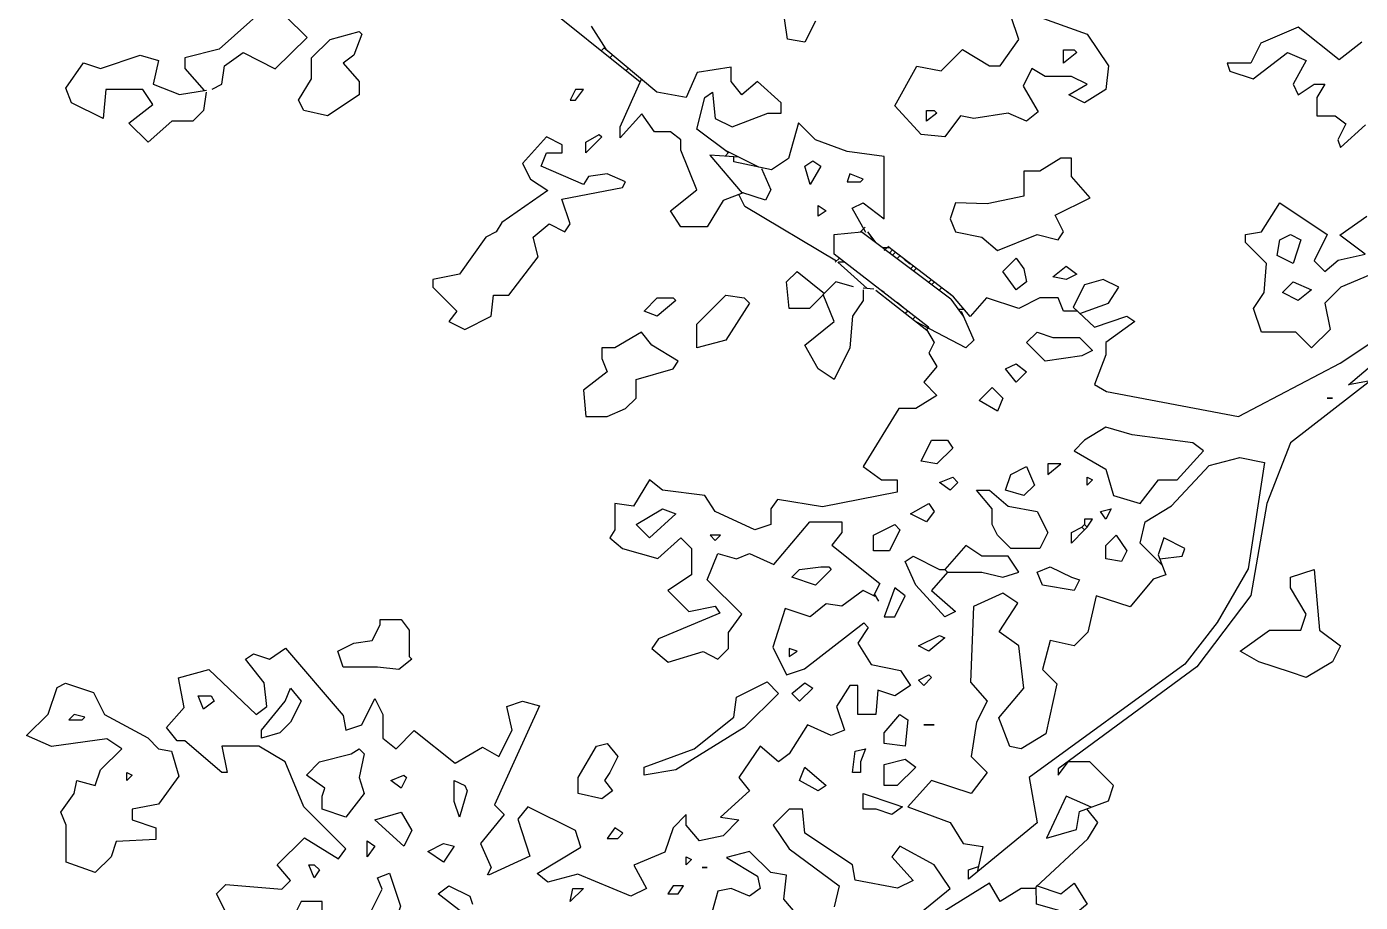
# Model space of a CAD drawing. Header units: millimetres. Extents: x 1211.91 to 1219.54, y 1029.16 to 1038.08.
# Drawn here: x 1211.907 to 1213.241, y 1034.199 to 1035.076 of the extents above; entities that cross this region are included whole.
import ezdxf

# ---------------------------------------------------------------- set-up
doc = ezdxf.new("R2010")
doc.units = ezdxf.units.MM
doc.header["$MEASUREMENT"] = 0
for name, color, linetype in [('Hojas01', 94, 'CONTINUOUS'), ('Hojas02', 62, 'CONTINUOUS'), ('Tronco', 34, 'CONTINUOUS')]:
    doc.layers.add(name, color=color, linetype=linetype)

msp = doc.modelspace()

# ---------------------------------------------------------------- linework, layer by layer
at = {"layer": 'Hojas01', "linetype": 'Continuous'}
for p, q in [((1212.5205, 1035.0208), (1212.4067, 1035.1122)), ((1213.1791, 1035.0759), (1213.1416, 1035.0596)), ((1213.2199, 1035.0431), (1213.1791, 1035.0759)), ((1212.4849, 1035.0555), (1212.4815, 1035.0521)), ((1213.1416, 1035.0596), (1213.1317, 1035.0397)), ((1213.2426, 1035.0608), (1213.2199, 1035.0431)), ((1212.4931, 1035.0479), (1212.4903, 1035.0451)), ((1213.1341, 1035.024), (1213.1685, 1035.0503)), ((1213.1685, 1035.0503), (1213.1871, 1035.0423)), ((1213.1871, 1035.0423), (1213.1739, 1035.0186)), ((1212.5088, 1035.0346), (1212.5064, 1035.0322)), ((1213.1317, 1035.0397), (1213.1079, 1035.0397)), ((1213.1079, 1035.0397), (1213.1106, 1035.0318)), ((1213.1106, 1035.0318), (1213.1341, 1035.024)), ((1213.1739, 1035.0186), (1213.1792, 1035.008)), ((1213.1792, 1035.008), (1213.195, 1035.0186)), ((1213.195, 1035.0186), (1213.2056, 1035.0186)), ((1213.2056, 1035.0186), (1213.1977, 1035.0054)), ((1213.1977, 1035.0054), (1213.1977, 1034.9869)), ((1213.1977, 1034.9869), (1213.2162, 1034.9869)), ((1213.2162, 1034.9869), (1213.2267, 1034.979)), ((1213.2267, 1034.979), (1213.2188, 1034.9631)), ((1213.2214, 1034.9552), (1213.2465, 1034.9778)), ((1213.2188, 1034.9631), (1213.2214, 1034.9552)), ((1212.6095, 1034.9505), (1212.6057, 1034.9466)), ((1212.6395, 1034.9357), (1212.6061, 1034.9522)), ((1213.1422, 1034.8707), (1213.1607, 1034.8998)), ((1213.1607, 1034.8998), (1213.2082, 1034.8681)), ((1213.2207, 1034.8676), (1213.2478, 1034.8866)), ((1212.7456, 1034.8754), (1212.741, 1034.8707)), ((1212.8315, 1034.8033), (1212.7415, 1034.8713)), ((1212.7568, 1034.8597), (1212.7485, 1034.8709)), ((1212.7554, 1034.8607), (1212.7488, 1034.8706)), ((1213.1264, 1034.8681), (1213.1422, 1034.8707)), ((1213.1264, 1034.8602), (1213.1264, 1034.8681)), ((1213.2082, 1034.8681), (1213.195, 1034.8417)), ((1213.2461, 1034.8483), (1213.2207, 1034.8676)), ((1212.7699, 1034.8549), (1212.7631, 1034.8549)), ((1212.7674, 1034.8549), (1212.7647, 1034.8523)), ((1212.834, 1034.8058), (1212.7684, 1034.856)), ((1213.1475, 1034.8391), (1213.1264, 1034.8602)), ((1212.72, 1034.8445), (1212.7159, 1034.8404)), ((1212.7477, 1034.814), (1212.7184, 1034.8404)), ((1212.7253, 1034.8404), (1212.7192, 1034.8404)), ((1212.7729, 1034.8525), (1212.77, 1034.8496)), ((1212.7759, 1034.8503), (1212.773, 1034.8474)), ((1212.7804, 1034.8469), (1212.7775, 1034.8439)), ((1212.7847, 1034.8436), (1212.7909, 1034.8388)), ((1213.195, 1034.8417), (1213.2056, 1034.8311)), ((1213.2056, 1034.8311), (1213.2192, 1034.8425)), ((1213.2192, 1034.8425), (1213.2461, 1034.8483)), ((1212.7939, 1034.8366), (1212.7911, 1034.8338)), ((1212.7968, 1034.8342), (1212.7942, 1034.8315)), ((1213.1449, 1034.81), (1213.1475, 1034.8391)), ((1213.27, 1034.8359), (1213.2216, 1034.8154)), ((1212.7544, 1034.8133), (1212.7436, 1034.8145)), ((1212.8118, 1034.8228), (1212.8092, 1034.8202)), ((1212.8148, 1034.8205), (1212.8121, 1034.8178)), ((1212.8223, 1034.8148), (1212.8196, 1034.8121)), ((1212.9654, 1034.8179), (1212.954, 1034.7954)), ((1212.9838, 1034.8232), (1212.9654, 1034.8179)), ((1212.9997, 1034.8153), (1212.9838, 1034.8232)), ((1212.9891, 1034.7995), (1212.9997, 1034.8153)), ((1213.2216, 1034.8154), (1213.2056, 1034.7995)), ((1212.8076, 1034.772), (1212.7563, 1034.812)), ((1212.7647, 1034.81), (1212.7613, 1034.8125)), ((1212.8342, 1034.8057), (1212.8278, 1034.8106)), ((1212.8315, 1034.8033), (1212.8439, 1034.7863)), ((1213.1343, 1034.7942), (1213.1449, 1034.81)), ((1212.7839, 1034.7951), (1212.7777, 1034.8)), ((1212.7885, 1034.7915), (1212.7858, 1034.7889)), ((1212.8439, 1034.7929), (1212.8386, 1034.7929)), ((1212.954, 1034.7954), (1212.9754, 1034.7754)), ((1212.9607, 1034.7892), (1212.9891, 1034.7995)), ((1213.1422, 1034.7704), (1213.1343, 1034.7942)), ((1213.2056, 1034.7995), (1213.2109, 1034.7731)), ((1212.796, 1034.7859), (1212.7932, 1034.7831)), ((1212.8096, 1034.7757), (1212.807, 1034.7731)), ((1212.9754, 1034.7754), (1213.0076, 1034.7863)), ((1213.0155, 1034.781), (1212.9865, 1034.7599)), ((1213.0076, 1034.7863), (1213.0155, 1034.781)), ((1213.1766, 1034.7704), (1213.1422, 1034.7704)), ((1213.1924, 1034.7546), (1213.1766, 1034.7704)), ((1213.2109, 1034.7731), (1213.1924, 1034.7546)), ((1212.9865, 1034.7476), (1212.9754, 1034.7179)), ((1212.9865, 1034.7599), (1212.9865, 1034.7476)), ((1212.9754, 1034.7179), (1212.9873, 1034.7109)), ((1212.7594, 1034.5011), (1212.7551, 1034.5083))]:
    msp.add_line(p, q, dxfattribs=at)
for points in [[(1212.0923, 1035.0137), (1212.1021, 1035.0186), (1212.1047, 1035.0371), (1212.1232, 1035.0503), (1212.1555, 1035.0342), (1212.1874, 1035.0653), (1212.1654, 1035.0872), (1212.205, 1035.111), (1212.1892, 1035.1321), (1212.1654, 1035.1347), (1212.1575, 1035.1268), (1212.1636, 1035.1116), (1212.0994, 1035.0536), (1212.0651, 1035.045), (1212.0651, 1035.0344), (1212.0844, 1035.0124)], [(1212.6961, 1035.0819), (1212.6855, 1035.0608), (1212.6681, 1035.0637), (1212.663, 1035.0982)], [(1212.9037, 1035.0167), (1212.919, 1034.991), (1212.9073, 1034.9816), (1212.8888, 1034.9895), (1212.8545, 1034.9843), (1212.8413, 1034.9869), (1212.8254, 1034.9658), (1212.8017, 1034.9684), (1212.7755, 1034.9971), (1212.7975, 1035.0368), (1212.8219, 1035.0319), (1212.843, 1035.0534), (1212.8703, 1035.0371), (1212.8809, 1035.0371), (1212.8994, 1035.0635), (1212.8914, 1035.0872)], [(1212.902, 1035.0925), (1212.968, 1035.0687), (1212.9891, 1035.0371), (1212.9865, 1035.0133), (1212.9654, 1035.0001), (1212.9495, 1035.008), (1212.968, 1035.0186), (1212.9522, 1035.0265), (1212.9258, 1035.0265), (1212.9126, 1035.0344), (1212.9037, 1035.0167)], [(1212.4717, 1035.0767), (1212.4861, 1035.0537)], [(1212.609, 1034.9499), (1212.5773, 1034.9737), (1212.5852, 1035.0054), (1212.5931, 1035.0107), (1212.5958, 1034.9843), (1212.6127, 1034.9758), (1212.6484, 1034.9895), (1212.6618, 1034.9895), (1212.6618, 1035.0001), (1212.638, 1035.0212), (1212.6222, 1035.008), (1212.6116, 1035.0212), (1212.6116, 1035.0357), (1212.5778, 1035.0303), (1212.5667, 1035.0054), (1212.5374, 1035.0107), (1212.4844, 1035.055)], [(1212.0862, 1035.0107), (1212.0836, 1034.9922), (1212.073, 1034.9816), (1212.0519, 1034.9816), (1212.0282, 1034.9605), (1212.009, 1034.9796), (1212.0329, 1034.9983), (1212.0229, 1035.0133), (1211.9859, 1035.0133), (1211.9833, 1034.9843), (1211.9516, 1035.0001), (1211.9458, 1035.0146), (1211.9635, 1035.0402), (1211.9806, 1035.0344), (1212.0202, 1035.0476), (1212.0387, 1035.0423), (1212.0334, 1035.0186), (1212.0596, 1035.0082), (1212.0865, 1035.0128)], [(1212.6236, 1034.9098), (1212.6036, 1034.9022), (1212.5878, 1034.876), (1212.5614, 1034.876), (1212.5509, 1034.8919), (1212.5773, 1034.913), (1212.5614, 1034.9526), (1212.5614, 1034.9631), (1212.5509, 1034.9711), (1212.535, 1034.9711), (1212.5222, 1034.989), (1212.5007, 1034.9651), (1212.5007, 1034.9761), (1212.5218, 1035.0237)], [(1212.7464, 1034.8703), (1212.7326, 1034.8944), (1212.7436, 1034.8998), (1212.7647, 1034.8839), (1212.7647, 1034.9464), (1212.7279, 1034.9513), (1212.6961, 1034.9631), (1212.6792, 1034.98), (1212.6689, 1034.9441), (1212.6521, 1034.9329), (1212.6142, 1034.941), (1212.6142, 1034.946)], [(1212.4422, 1034.9035), (1212.5031, 1034.9151), (1212.506, 1034.9209), (1212.4875, 1034.9288), (1212.469, 1034.9262), (1212.4638, 1034.9183), (1212.4215, 1034.9367), (1212.4268, 1034.9499), (1212.4426, 1034.9499), (1212.4426, 1034.9579), (1212.4268, 1034.9658), (1212.403, 1034.9394), (1212.411, 1034.9235), (1212.4281, 1034.9121), (1212.3823, 1034.8802), (1212.3766, 1034.8707), (1212.3661, 1034.8655), (1212.3397, 1034.8285), (1212.3133, 1034.8232), (1212.3133, 1034.8153), (1212.337, 1034.7915), (1212.3291, 1034.781), (1212.345, 1034.7731), (1212.3714, 1034.7863), (1212.374, 1034.8074), (1212.3892, 1034.8074), (1212.4185, 1034.8458), (1212.4136, 1034.8655), (1212.4294, 1034.8787), (1212.4453, 1034.8707), (1212.4506, 1034.8787), (1212.4422, 1034.9035)], [(1212.6193, 1034.9456), (1212.5902, 1034.9477), (1212.6228, 1034.9096)], [(1212.6421, 1034.9344), (1212.6512, 1034.913), (1212.6459, 1034.9024), (1212.6222, 1034.9103)], [(1212.9358, 1034.8876), (1212.9709, 1034.9048), (1212.9522, 1034.9262), (1212.9522, 1034.9447), (1212.9416, 1034.9447), (1212.9205, 1034.9315), (1212.9046, 1034.9315), (1212.9046, 1034.9066), (1212.8678, 1034.899), (1212.836, 1034.8998), (1212.8307, 1034.8839), (1212.836, 1034.8707), (1212.8624, 1034.8655), (1212.8782, 1034.8523), (1212.9178, 1034.8681), (1212.939, 1034.8628), (1212.9442, 1034.8707), (1212.9358, 1034.8876)], [(1212.7171, 1034.8416), (1212.6253, 1034.8961), (1212.6193, 1034.9082)], [(1212.8093, 1034.7754), (1212.7146, 1034.8486), (1212.7146, 1034.8681), (1212.742, 1034.8709)], [(1212.7341, 1034.8156), (1212.7164, 1034.8208), (1212.6901, 1034.7942), (1212.6697, 1034.7942), (1212.667, 1034.8206), (1212.6776, 1034.8311), (1212.7049, 1034.8092)], [(1212.7436, 1034.8127), (1212.7436, 1034.8021), (1212.733, 1034.7863), (1212.7304, 1034.7546), (1212.7146, 1034.7229), (1212.6987, 1034.7335), (1212.6855, 1034.7572), (1212.7146, 1034.781), (1212.7037, 1034.808)], [(1212.9581, 1034.7915), (1212.9442, 1034.7915), (1212.939, 1034.8047), (1212.9205, 1034.8047), (1212.8994, 1034.7942), (1212.8673, 1034.8049), (1212.8507, 1034.7859), (1212.834, 1034.8058)], [(1212.8417, 1034.7913), (1212.8545, 1034.7625), (1212.8466, 1034.7546), (1212.796, 1034.781)], [(1212.807, 1034.7731), (1212.8149, 1034.7599), (1212.8096, 1034.7493), (1212.8175, 1034.7361), (1212.8043, 1034.7203), (1212.8175, 1034.7071), (1212.7964, 1034.6939), (1212.7794, 1034.6939), (1212.7437, 1034.6357), (1212.7621, 1034.6226), (1212.7779, 1034.6226), (1212.7779, 1034.61), (1212.7029, 1034.5955), (1212.6581, 1034.6028), (1212.6512, 1034.5935), (1212.6512, 1034.5777), (1212.6354, 1034.5724), (1212.5958, 1034.5909), (1212.5852, 1034.6067), (1212.543, 1034.612), (1212.5298, 1034.6226), (1212.5139, 1034.5962), (1212.4954, 1034.5988), (1212.4954, 1034.5724), (1212.4902, 1034.5645), (1212.503, 1034.5539), (1212.5383, 1034.5439), (1212.5614, 1034.5645), (1212.572, 1034.5539), (1212.572, 1034.5275), (1212.5482, 1034.5117), (1212.5694, 1034.4906), (1212.5958, 1034.4959), (1212.6004, 1034.489), (1212.5389, 1034.4633), (1212.5324, 1034.4536), (1212.5486, 1034.44), (1212.5835, 1034.4506), (1212.5984, 1034.4431), (1212.609, 1034.4536), (1212.609, 1034.4695), (1212.6222, 1034.4879), (1212.5878, 1034.5223), (1212.5984, 1034.5487), (1212.6169, 1034.5434), (1212.6301, 1034.5487), (1212.6542, 1034.5378), (1212.6904, 1034.5803), (1212.7225, 1034.5803), (1212.7225, 1034.5698), (1212.7123, 1034.557), (1212.7604, 1034.5188), (1212.7542, 1034.5064)], [(1213.0406, 1034.5433), (1213.063, 1034.546), (1213.0657, 1034.5539), (1213.0446, 1034.5645), (1213.0389, 1034.5475), (1213.0465, 1034.5273), (1213.0341, 1034.5232), (1213.0108, 1034.4953), (1212.9768, 1034.5064), (1212.9687, 1034.4701), (1212.9548, 1034.4563), (1212.931, 1034.4615), (1212.9231, 1034.4325), (1212.9375, 1034.4181), (1212.9267, 1034.3681), (1212.902, 1034.3533), (1212.8905, 1034.3555), (1212.8796, 1034.3841), (1212.9046, 1034.414), (1212.8994, 1034.4563), (1212.8797, 1034.4704), (1212.8984, 1034.499), (1212.8835, 1034.5091), (1212.8542, 1034.4957), (1212.8513, 1034.42), (1212.8677, 1034.4008), (1212.8571, 1034.3797), (1212.8518, 1034.3454), (1212.8677, 1034.3295), (1212.8518, 1034.3084), (1212.8122, 1034.3216), (1212.7885, 1034.2952), (1212.8307, 1034.2794), (1212.8439, 1034.2583), (1212.8636, 1034.2555), (1212.8578, 1034.2296)], [(1212.7557, 1034.5056), (1212.7436, 1034.5117), (1212.7225, 1034.4959), (1212.7066, 1034.4985), (1212.6908, 1034.4853), (1212.6657, 1034.4936), (1212.6532, 1034.4549), (1212.667, 1034.4272), (1212.685, 1034.4333), (1212.7444, 1034.4792), (1212.7489, 1034.4747), (1212.7383, 1034.4589), (1212.7517, 1034.4377), (1212.7811, 1034.4317), (1212.7911, 1034.4167), (1212.7753, 1034.4061), (1212.7584, 1034.4118), (1212.7563, 1034.3876), (1212.7383, 1034.3876), (1212.7383, 1034.4167), (1212.7304, 1034.4167), (1212.7172, 1034.3955), (1212.7251, 1034.3718), (1212.7119, 1034.3665), (1212.6882, 1034.3771), (1212.6697, 1034.348), (1212.6591, 1034.3401), (1212.6406, 1034.3559), (1212.6195, 1034.3243), (1212.6301, 1034.3111), (1212.601, 1034.2847), (1212.6195, 1034.282), (1212.6037, 1034.2662), (1212.5799, 1034.2609), (1212.5667, 1034.2767), (1212.5667, 1034.2873), (1212.5535, 1034.2741), (1212.5453, 1034.2496), (1212.5142, 1034.2366), (1212.5271, 1034.2134), (1212.5113, 1034.2055), (1212.4582, 1034.2278), (1212.4283, 1034.2196), (1212.4177, 1034.2282), (1212.4614, 1034.2547), (1212.4558, 1034.2715), (1212.4083, 1034.2952), (1212.3983, 1034.2827), (1212.4102, 1034.2456), (1212.3687, 1034.2266)], [(1212.106, 1034.1896), (1212.0968, 1034.2081), (1212.1059, 1034.2172), (1212.162, 1034.2126), (1212.1707, 1034.2213), (1212.1575, 1034.2371), (1212.1846, 1034.2642), (1212.2186, 1034.243), (1212.2262, 1034.253), (1212.1839, 1034.2952), (1212.1654, 1034.3401), (1212.139, 1034.3559), (1212.1021, 1034.3559), (1212.1074, 1034.3295), (1212.1021, 1034.3295), (1212.0651, 1034.3612), (1212.0572, 1034.3612), (1212.0466, 1034.3744), (1212.0643, 1034.3946), (1212.0585, 1034.4242), (1212.0889, 1034.4325), (1212.1364, 1034.3876), (1212.147, 1034.3955), (1212.1443, 1034.4193), (1212.1258, 1034.4431), (1212.1338, 1034.4483), (1212.1496, 1034.4431), (1212.1657, 1034.4539), (1212.2233, 1034.3866), (1212.2262, 1034.3718), (1212.242, 1034.3771), (1212.2552, 1034.4035), (1212.2631, 1034.3876), (1212.2631, 1034.3639), (1212.2763, 1034.3533), (1212.2945, 1034.3715), (1212.3355, 1034.3388), (1212.3627, 1034.3549), (1212.3793, 1034.3454), (1212.3925, 1034.3718), (1212.3872, 1034.3955), (1212.403, 1034.4008), (1212.4198, 1034.3961), (1212.3958, 1034.3435), (1212.3747, 1034.2972), (1212.3846, 1034.2873), (1212.3608, 1034.2583), (1212.3714, 1034.2345), (1212.3674, 1034.2266)], [(1212.0361, 1034.2625), (1211.9964, 1034.2604), (1211.9912, 1034.2451), (1211.9754, 1034.2292), (1211.9463, 1034.2398), (1211.9463, 1034.2767), (1211.941, 1034.2899), (1211.9542, 1034.3084), (1211.9569, 1034.3216), (1211.9754, 1034.3163), (1211.9806, 1034.3322), (1212.0018, 1034.3533), (1211.9868, 1034.3632), (1211.9317, 1034.3554), (1211.9067, 1034.3665), (1211.9282, 1034.388), (1211.9371, 1034.4147), (1211.9457, 1034.4189), (1211.9736, 1034.4095), (1211.9846, 1034.3876), (1212.0278, 1034.3643), (1212.0387, 1034.3533), (1212.0518, 1034.3507), (1212.0591, 1034.3257), (1212.0387, 1034.2979), (1212.0123, 1034.2926), (1212.0123, 1034.282), (1212.0361, 1034.2741), (1212.0361, 1034.2625)], [(1212.617, 1034.4048), (1212.6476, 1034.4202), (1212.6591, 1034.4087), (1212.6248, 1034.3744), (1212.5562, 1034.3322), (1212.5245, 1034.3269), (1212.5245, 1034.3348), (1212.5746, 1034.3533), (1212.6142, 1034.385), (1212.617, 1034.4048)], [(1212.972, 1034.2947), (1212.9469, 1034.3058), (1212.9273, 1034.2638), (1212.9572, 1034.2725), (1212.9602, 1034.2903), (1212.9893, 1034.301), (1212.9944, 1034.3163), (1212.9706, 1034.3401), (1212.9485, 1034.3401)], [(1212.9169, 1034.2163), (1212.9416, 1034.2081), (1212.9548, 1034.2187), (1212.968, 1034.1975), (1212.9548, 1034.187), (1212.9172, 1034.1977), (1212.9169, 1034.2151), (1212.9685, 1034.263), (1212.9786, 1034.2794), (1212.9676, 1034.2931)], [(1212.8017, 1034.1896), (1212.8307, 1034.2134), (1212.8149, 1034.2371), (1212.7806, 1034.2556), (1212.7726, 1034.2451), (1212.7938, 1034.2213), (1212.7781, 1034.2135), (1212.7357, 1034.2216), (1212.733, 1034.2371), (1212.6855, 1034.2688), (1212.6829, 1034.2926), (1212.6697, 1034.2926), (1212.6538, 1034.2767), (1212.6697, 1034.253), (1212.7198, 1034.216), (1212.7146, 1034.1949)], [(1212.6776, 1034.187), (1212.6644, 1034.2028), (1212.667, 1034.2266), (1212.6512, 1034.2292), (1212.6301, 1034.2503), (1212.6069, 1034.2445), (1212.6381, 1034.2257), (1212.6406, 1034.2134), (1212.6301, 1034.2055), (1212.6116, 1034.2134), (1212.5984, 1034.2107), (1212.5925, 1034.1902)], [(1212.2363, 1034.1607), (1212.2625, 1034.2125), (1212.2578, 1034.2239), (1212.2699, 1034.2287), (1212.2809, 1034.1957), (1212.2737, 1034.1738), (1212.2895, 1034.1659), (1212.3186, 1034.1711), (1212.3291, 1034.1606), (1212.3212, 1034.1527), (1212.3027, 1034.1606), (1212.2895, 1034.1553), (1212.2974, 1034.1368), (1212.2922, 1034.1236), (1212.2684, 1034.1315), (1212.2605, 1034.1553), (1212.2363, 1034.1607)], [(1212.9169, 1034.2134), (1212.902, 1034.2134), (1212.8809, 1034.2002), (1212.8703, 1034.2187), (1212.8149, 1034.1843)], [(1212.2024, 1034.1817), (1212.2024, 1034.2002), (1212.1813, 1034.2002), (1212.1734, 1034.1843)]]:
    msp.add_lwpolyline(points, dxfattribs=at)
at = {"layer": 'Hojas02', "linetype": 'Continuous'}
for p, q in [((1212.2103, 1035.0635), (1212.2394, 1035.0714)), ((1212.242, 1035.0687), (1212.2341, 1035.0476)), ((1212.2394, 1035.0714), (1212.242, 1035.0687)), ((1212.1918, 1035.045), (1212.2103, 1035.0635)), ((1212.1918, 1035.0239), (1212.1918, 1035.045)), ((1212.2341, 1035.0476), (1212.2235, 1035.0397)), ((1212.9442, 1035.0397), (1212.9442, 1035.0529)), ((1212.9442, 1035.0529), (1212.9548, 1035.0529)), ((1212.9574, 1035.0503), (1212.9442, 1035.0397)), ((1212.9548, 1035.0529), (1212.9574, 1035.0503)), ((1212.2235, 1035.0397), (1212.2394, 1035.0212)), ((1212.1786, 1035.0027), (1212.1918, 1035.0239)), ((1212.2394, 1035.0212), (1212.2394, 1035.008)), ((1212.1839, 1034.9922), (1212.1786, 1035.0027)), ((1212.2394, 1035.008), (1212.2077, 1034.9869)), ((1212.4558, 1035.0133), (1212.4506, 1035.0027)), ((1212.4506, 1035.0027), (1212.4558, 1035.0027)), ((1212.4638, 1035.0133), (1212.4558, 1035.0133)), ((1212.4558, 1035.0027), (1212.4638, 1035.0133)), ((1212.2077, 1034.9869), (1212.1839, 1034.9922)), ((1212.807, 1034.9816), (1212.807, 1034.9922)), ((1212.807, 1034.9922), (1212.8149, 1034.9922)), ((1212.8175, 1034.9895), (1212.807, 1034.9816)), ((1212.8149, 1034.9922), (1212.8175, 1034.9895)), ((1212.4664, 1034.9605), (1212.4796, 1034.9684)), ((1212.4822, 1034.9658), (1212.4664, 1034.9499)), ((1212.4664, 1034.9499), (1212.4664, 1034.9605)), ((1212.4796, 1034.9684), (1212.4822, 1034.9658)), ((1212.6855, 1034.9367), (1212.6934, 1034.942)), ((1212.6908, 1034.9183), (1212.6855, 1034.9367)), ((1212.7014, 1034.9367), (1212.6908, 1034.9183)), ((1212.6934, 1034.942), (1212.7014, 1034.9367)), ((1212.7304, 1034.9288), (1212.7278, 1034.9209)), ((1212.7278, 1034.9209), (1212.741, 1034.9209)), ((1212.7436, 1034.9235), (1212.7304, 1034.9288)), ((1212.741, 1034.9209), (1212.7436, 1034.9235)), ((1212.6987, 1034.8866), (1212.6987, 1034.8971)), ((1212.6987, 1034.8971), (1212.7066, 1034.8919)), ((1212.7066, 1034.8919), (1212.6987, 1034.8866)), ((1213.1607, 1034.8628), (1213.1713, 1034.8681)), ((1213.1713, 1034.8681), (1213.1818, 1034.8628)), ((1213.1581, 1034.847), (1213.1607, 1034.8628)), ((1213.1818, 1034.8628), (1213.1739, 1034.8391)), ((1212.8835, 1034.8311), (1212.8967, 1034.8443)), ((1212.8967, 1034.8443), (1212.9046, 1034.8338)), ((1213.1739, 1034.8391), (1213.1581, 1034.847)), ((1212.8967, 1034.8127), (1212.8835, 1034.8311)), ((1212.9046, 1034.8338), (1212.9073, 1034.8206)), ((1212.9337, 1034.8259), (1212.9469, 1034.8364)), ((1212.9469, 1034.8364), (1212.9574, 1034.8285)), ((1212.9574, 1034.8285), (1212.9469, 1034.8232)), ((1212.9073, 1034.8206), (1212.8967, 1034.8127)), ((1212.9469, 1034.8232), (1212.9337, 1034.8259)), ((1213.1634, 1034.81), (1213.1739, 1034.8206)), ((1213.1739, 1034.8206), (1213.1924, 1034.8127)), ((1212.5245, 1034.7915), (1212.5377, 1034.8047)), ((1212.5377, 1034.8047), (1212.5535, 1034.8047)), ((1212.5562, 1034.8021), (1212.5377, 1034.7863)), ((1212.5535, 1034.8047), (1212.5562, 1034.8021)), ((1212.5773, 1034.7783), (1212.6063, 1034.8074)), ((1212.6063, 1034.8074), (1212.6248, 1034.8047)), ((1212.6248, 1034.8047), (1212.6301, 1034.7995)), ((1213.1792, 1034.8021), (1213.1634, 1034.81)), ((1213.1924, 1034.8127), (1213.1792, 1034.8021)), ((1212.5377, 1034.7863), (1212.5245, 1034.7915)), ((1212.6301, 1034.7995), (1212.6063, 1034.7625)), ((1212.5773, 1034.7546), (1212.5773, 1034.7783)), ((1212.5218, 1034.7704), (1212.4954, 1034.7546)), ((1212.5324, 1034.7572), (1212.5218, 1034.7704)), ((1212.6063, 1034.7625), (1212.5773, 1034.7546)), ((1212.9073, 1034.7599), (1212.9178, 1034.7704)), ((1212.9178, 1034.7704), (1212.9337, 1034.7651)), ((1212.9337, 1034.7651), (1212.9601, 1034.7651)), ((1212.9601, 1034.7651), (1212.9733, 1034.7519)), ((1212.4954, 1034.7546), (1212.4822, 1034.7546)), ((1212.4822, 1034.7546), (1212.4822, 1034.744)), ((1212.5588, 1034.7414), (1212.5324, 1034.7572)), ((1212.9258, 1034.7414), (1212.9073, 1034.7599)), ((1212.9733, 1034.7519), (1212.9627, 1034.7467)), ((1212.4822, 1034.744), (1212.4875, 1034.7308)), ((1212.5166, 1034.7229), (1212.5535, 1034.7335)), ((1212.5535, 1034.7335), (1212.5588, 1034.7414)), ((1212.8862, 1034.7335), (1212.8967, 1034.7387)), ((1212.8967, 1034.7203), (1212.8862, 1034.7335)), ((1212.8967, 1034.7387), (1212.9073, 1034.7308)), ((1212.9627, 1034.7467), (1212.9258, 1034.7414)), ((1212.4875, 1034.7308), (1212.4638, 1034.7123)), ((1212.5166, 1034.7044), (1212.5166, 1034.7229)), ((1212.9073, 1034.7308), (1212.8967, 1034.7203)), ((1212.4638, 1034.7123), (1212.4664, 1034.6859)), ((1212.8598, 1034.7018), (1212.873, 1034.715)), ((1212.873, 1034.715), (1212.8835, 1034.7044)), ((1212.4875, 1034.6859), (1212.506, 1034.6939)), ((1212.506, 1034.6939), (1212.5166, 1034.7044)), ((1212.8782, 1034.6912), (1212.8598, 1034.7018)), ((1212.8835, 1034.7044), (1212.8782, 1034.6912)), ((1212.4664, 1034.6859), (1212.4875, 1034.6859)), ((1212.9865, 1034.6754), (1212.9654, 1034.6622)), ((1213.0129, 1034.6675), (1212.9865, 1034.6754)), ((1213.0736, 1034.6595), (1213.0129, 1034.6675)), ((1212.8017, 1034.6411), (1212.8122, 1034.6622)), ((1212.8122, 1034.6622), (1212.8281, 1034.6622)), ((1212.8334, 1034.6543), (1212.8175, 1034.6384)), ((1212.8281, 1034.6622), (1212.8334, 1034.6543)), ((1212.9654, 1034.6622), (1212.9548, 1034.6516)), ((1213.0842, 1034.6516), (1213.0736, 1034.6595)), ((1212.8175, 1034.6384), (1212.8017, 1034.6411)), ((1212.9548, 1034.6516), (1212.9865, 1034.6331)), ((1213.0578, 1034.6226), (1213.0842, 1034.6516)), ((1212.8862, 1034.612), (1212.8914, 1034.6279)), ((1212.8914, 1034.6279), (1212.9073, 1034.6358)), ((1212.9073, 1034.6358), (1212.9152, 1034.6173)), ((1212.9416, 1034.6384), (1212.9284, 1034.6384)), ((1212.9284, 1034.6384), (1212.9284, 1034.6279)), ((1212.9284, 1034.6279), (1212.9416, 1034.6384)), ((1212.9865, 1034.6331), (1212.9944, 1034.6067)), ((1212.8202, 1034.6199), (1212.8334, 1034.6252)), ((1212.8307, 1034.612), (1212.8202, 1034.6199)), ((1212.8386, 1034.6199), (1212.8307, 1034.612)), ((1212.8334, 1034.6252), (1212.8386, 1034.6199)), ((1212.9152, 1034.6173), (1212.9046, 1034.6067)), ((1212.968, 1034.6173), (1212.968, 1034.6252)), ((1212.968, 1034.6252), (1212.9733, 1034.6226)), ((1212.9733, 1034.6226), (1212.968, 1034.6173)), ((1213.0208, 1034.5988), (1213.0393, 1034.6226)), ((1213.0393, 1034.6226), (1213.0578, 1034.6226)), ((1212.873, 1034.5935), (1212.8571, 1034.612)), ((1212.8571, 1034.612), (1212.8703, 1034.612)), ((1212.8703, 1034.612), (1212.8888, 1034.5962)), ((1212.9046, 1034.6067), (1212.8862, 1034.612)), ((1212.9944, 1034.6067), (1213.0208, 1034.5988)), ((1212.5166, 1034.5777), (1212.543, 1034.5935)), ((1212.5562, 1034.5883), (1212.5298, 1034.5645)), ((1212.543, 1034.5935), (1212.5562, 1034.5883)), ((1212.7911, 1034.5883), (1212.8096, 1034.5988)), ((1212.807, 1034.5803), (1212.7911, 1034.5883)), ((1212.8149, 1034.5909), (1212.807, 1034.5803)), ((1212.8096, 1034.5988), (1212.8149, 1034.5909)), ((1212.873, 1034.5777), (1212.873, 1034.5935)), ((1212.8888, 1034.5962), (1212.9178, 1034.5909)), ((1212.9178, 1034.5909), (1212.9284, 1034.5698)), ((1212.9812, 1034.5909), (1212.9918, 1034.5935)), ((1212.9865, 1034.583), (1212.9812, 1034.5909)), ((1212.9918, 1034.5935), (1212.9865, 1034.583)), ((1212.5298, 1034.5645), (1212.5166, 1034.5777)), ((1212.7542, 1034.5671), (1212.7753, 1034.5777)), ((1212.7753, 1034.5777), (1212.7806, 1034.5724)), ((1212.8782, 1034.5671), (1212.873, 1034.5777)), ((1212.9522, 1034.5698), (1212.9627, 1034.5751)), ((1212.9654, 1034.5777), (1212.9627, 1034.5751)), ((1212.9654, 1034.5724), (1212.9627, 1034.5751)), ((1212.9733, 1034.583), (1212.9654, 1034.583)), ((1212.9654, 1034.583), (1212.9654, 1034.5777)), ((1212.968, 1034.5751), (1212.9654, 1034.5777)), ((1212.968, 1034.5751), (1212.9654, 1034.5724)), ((1212.968, 1034.5751), (1212.9733, 1034.583)), ((1212.601, 1034.5671), (1212.5905, 1034.5671)), ((1212.5905, 1034.5671), (1212.5958, 1034.5619)), ((1212.5958, 1034.5619), (1212.601, 1034.5671)), ((1212.7542, 1034.5513), (1212.7542, 1034.5671)), ((1212.7806, 1034.5724), (1212.77, 1034.5513)), ((1212.8914, 1034.5539), (1212.8782, 1034.5671)), ((1212.9284, 1034.5698), (1212.9205, 1034.5539)), ((1212.9654, 1034.5724), (1212.9522, 1034.5592)), ((1212.9522, 1034.5592), (1212.9522, 1034.5698)), ((1212.9865, 1034.5566), (1212.997, 1034.5671)), ((1212.997, 1034.5671), (1213.0076, 1034.5513)), ((1212.77, 1034.5513), (1212.7542, 1034.5513)), ((1212.8466, 1034.5566), (1212.8254, 1034.5328)), ((1212.8624, 1034.546), (1212.8466, 1034.5566)), ((1212.9205, 1034.5539), (1212.8914, 1034.5539)), ((1212.9865, 1034.5434), (1212.9865, 1034.5566)), ((1213.0076, 1034.5513), (1213.0023, 1034.5407)), ((1212.6802, 1034.5328), (1212.7014, 1034.5355)), ((1212.7014, 1034.5355), (1212.7093, 1034.5355)), ((1212.7093, 1034.5355), (1212.7119, 1034.5328)), ((1212.7858, 1034.5407), (1212.7938, 1034.546)), ((1212.7964, 1034.517), (1212.7858, 1034.5407)), ((1212.7938, 1034.546), (1212.8202, 1034.5328)), ((1212.8888, 1034.546), (1212.8624, 1034.546)), ((1212.8994, 1034.5302), (1212.8888, 1034.546)), ((1212.9178, 1034.5302), (1212.931, 1034.5355)), ((1212.931, 1034.5355), (1212.9522, 1034.5249)), ((1213.0023, 1034.5407), (1212.9865, 1034.5434)), ((1212.6723, 1034.5249), (1212.6802, 1034.5328)), ((1212.6961, 1034.517), (1212.6723, 1034.5249)), ((1212.7119, 1034.5328), (1212.6961, 1034.517)), ((1212.8281, 1034.5302), (1212.8122, 1034.5117)), ((1212.8202, 1034.5328), (1212.8254, 1034.5328)), ((1212.8281, 1034.5302), (1212.8254, 1034.5328)), ((1212.8281, 1034.5302), (1212.8624, 1034.5302)), ((1212.8624, 1034.5302), (1212.8835, 1034.5249)), ((1212.8835, 1034.5249), (1212.8994, 1034.5302)), ((1212.9231, 1034.517), (1212.9178, 1034.5302)), ((1212.9522, 1034.5249), (1212.9601, 1034.5223)), ((1212.9601, 1034.5223), (1212.9548, 1034.5117)), ((1213.1713, 1034.5249), (1213.195, 1034.5328)), ((1213.1713, 1034.5143), (1213.1713, 1034.5249)), ((1213.195, 1034.5328), (1213.2003, 1034.4721)), ((1212.7753, 1034.5143), (1212.7647, 1034.4853)), ((1212.7858, 1034.5064), (1212.7753, 1034.5143)), ((1212.8254, 1034.4853), (1212.7964, 1034.517)), ((1212.8122, 1034.5117), (1212.836, 1034.4906)), ((1212.9548, 1034.5117), (1212.9231, 1034.517)), ((1213.1871, 1034.4879), (1213.1713, 1034.5143)), ((1212.7753, 1034.4853), (1212.7858, 1034.5064)), ((1212.2605, 1034.4774), (1212.2605, 1034.4827)), ((1212.2605, 1034.4827), (1212.2816, 1034.4827)), ((1212.2816, 1034.4827), (1212.2895, 1034.4721)), ((1212.7647, 1034.4853), (1212.7753, 1034.4853)), ((1212.836, 1034.4906), (1212.8254, 1034.4853)), ((1213.1818, 1034.4721), (1213.1871, 1034.4879)), ((1212.2526, 1034.4615), (1212.2605, 1034.4774)), ((1212.2895, 1034.4721), (1212.2895, 1034.4457)), ((1212.799, 1034.4563), (1212.8202, 1034.4668)), ((1212.8202, 1034.4668), (1212.8254, 1034.4642)), ((1213.1211, 1034.451), (1213.1502, 1034.4721)), ((1213.1502, 1034.4721), (1213.1818, 1034.4721)), ((1213.2003, 1034.4721), (1213.2214, 1034.4563)), ((1212.2182, 1034.451), (1212.2341, 1034.4589)), ((1212.2341, 1034.4589), (1212.2526, 1034.4615)), ((1212.6776, 1034.451), (1212.6697, 1034.4536)), ((1212.6697, 1034.4536), (1212.6697, 1034.4457)), ((1212.8096, 1034.451), (1212.799, 1034.4563)), ((1212.8254, 1034.4642), (1212.8096, 1034.451)), ((1213.2214, 1034.4563), (1213.2135, 1034.4404)), ((1212.2235, 1034.4351), (1212.2182, 1034.451)), ((1212.2922, 1034.4431), (1212.279, 1034.4325)), ((1212.2895, 1034.4457), (1212.2922, 1034.4431)), ((1212.6697, 1034.4457), (1212.6776, 1034.451)), ((1213.1396, 1034.4404), (1213.1211, 1034.451)), ((1213.1713, 1034.4299), (1213.1396, 1034.4404)), ((1213.2135, 1034.4404), (1213.1871, 1034.4246)), ((1212.2446, 1034.4351), (1212.2235, 1034.4351)), ((1212.2578, 1034.4351), (1212.2446, 1034.4351)), ((1212.279, 1034.4325), (1212.2578, 1034.4351)), ((1212.799, 1034.4219), (1212.8096, 1034.4272)), ((1212.8096, 1034.4272), (1212.8122, 1034.4246)), ((1213.1871, 1034.4246), (1213.1713, 1034.4299)), ((1212.1654, 1034.4008), (1212.1707, 1034.414)), ((1212.1707, 1034.414), (1212.1813, 1034.4008)), ((1212.6723, 1034.4087), (1212.6855, 1034.4193)), ((1212.6934, 1034.414), (1212.6802, 1034.4008)), ((1212.6855, 1034.4193), (1212.6934, 1034.414)), ((1212.8043, 1034.4167), (1212.799, 1034.4219)), ((1212.8122, 1034.4246), (1212.8043, 1034.4167)), ((1212.0836, 1034.3929), (1212.0783, 1034.4061)), ((1212.0783, 1034.4061), (1212.0915, 1034.4061)), ((1212.0942, 1034.4008), (1212.0836, 1034.3929)), ((1212.0915, 1034.4061), (1212.0942, 1034.4008)), ((1212.1417, 1034.3718), (1212.1654, 1034.4008)), ((1212.1813, 1034.4008), (1212.1707, 1034.3797)), ((1212.6802, 1034.4008), (1212.6723, 1034.4087)), ((1211.9542, 1034.3876), (1211.949, 1034.3823)), ((1211.9648, 1034.385), (1211.9542, 1034.3876)), ((1212.7647, 1034.3691), (1212.7806, 1034.3876)), ((1212.7806, 1034.3876), (1212.7885, 1034.3823)), ((1211.949, 1034.3823), (1211.9622, 1034.3823)), ((1211.9622, 1034.3823), (1211.9648, 1034.385)), ((1212.1707, 1034.3797), (1212.1602, 1034.3691)), ((1212.7885, 1034.3823), (1212.7858, 1034.3559)), ((1212.8149, 1034.3771), (1212.8043, 1034.3771)), ((1212.8043, 1034.3771), (1212.8149, 1034.3771)), ((1212.1417, 1034.3639), (1212.1417, 1034.3718)), ((1212.1602, 1034.3691), (1212.1417, 1034.3639)), ((1212.7647, 1034.3586), (1212.7647, 1034.3691)), ((1212.1998, 1034.3401), (1212.2314, 1034.348)), ((1212.2314, 1034.348), (1212.2394, 1034.3533)), ((1212.2394, 1034.3533), (1212.2446, 1034.348)), ((1212.2446, 1034.348), (1212.2394, 1034.3243)), ((1212.4585, 1034.3243), (1212.477, 1034.3559)), ((1212.477, 1034.3559), (1212.4875, 1034.3586)), ((1212.4875, 1034.3586), (1212.4981, 1034.3454)), ((1212.733, 1034.3295), (1212.7357, 1034.3507)), ((1212.7357, 1034.3507), (1212.7462, 1034.3533)), ((1212.7462, 1034.3533), (1212.741, 1034.3401)), ((1212.7858, 1034.3559), (1212.7647, 1034.3586)), ((1212.1866, 1034.3269), (1212.1998, 1034.3401)), ((1212.4981, 1034.3454), (1212.4902, 1034.3295)), ((1212.6802, 1034.3216), (1212.6855, 1034.3348)), ((1212.6855, 1034.3348), (1212.7066, 1034.3163)), ((1212.741, 1034.3401), (1212.741, 1034.3295)), ((1212.7647, 1034.3375), (1212.7858, 1034.3427)), ((1212.7647, 1034.3163), (1212.7647, 1034.3375)), ((1212.7964, 1034.3348), (1212.7779, 1034.3163)), ((1212.7858, 1034.3427), (1212.7964, 1034.3348)), ((1212.007, 1034.3216), (1212.007, 1034.3295)), ((1212.007, 1034.3295), (1212.0123, 1034.3269)), ((1212.0123, 1034.3269), (1212.007, 1034.3216)), ((1212.205, 1034.3137), (1212.1866, 1034.3269)), ((1212.2394, 1034.3243), (1212.2446, 1034.3084)), ((1212.271, 1034.3216), (1212.2842, 1034.3269)), ((1212.2816, 1034.3137), (1212.271, 1034.3216)), ((1212.2869, 1034.3243), (1212.2816, 1034.3137)), ((1212.2842, 1034.3269), (1212.2869, 1034.3243)), ((1212.3344, 1034.3005), (1212.3344, 1034.3216)), ((1212.3344, 1034.3216), (1212.345, 1034.3163)), ((1212.4585, 1034.3084), (1212.4585, 1034.3243)), ((1212.4902, 1034.3295), (1212.4849, 1034.3216)), ((1212.4849, 1034.3216), (1212.4928, 1034.3111)), ((1212.6987, 1034.3111), (1212.6802, 1034.3216)), ((1212.741, 1034.3295), (1212.733, 1034.3295)), ((1212.2024, 1034.3058), (1212.205, 1034.3137)), ((1212.2446, 1034.3084), (1212.2262, 1034.2847)), ((1212.3476, 1034.3111), (1212.3397, 1034.2847)), ((1212.345, 1034.3163), (1212.3476, 1034.3111)), ((1212.4822, 1034.3031), (1212.4585, 1034.3084)), ((1212.4928, 1034.3111), (1212.4822, 1034.3031)), ((1212.7066, 1034.3163), (1212.6987, 1034.3111)), ((1212.7436, 1034.2926), (1212.7436, 1034.3084)), ((1212.7436, 1034.3084), (1212.7753, 1034.2979)), ((1212.7779, 1034.3163), (1212.7647, 1034.3163)), ((1212.2024, 1034.2926), (1212.2024, 1034.3058)), ((1212.3397, 1034.2847), (1212.3344, 1034.3005)), ((1212.7832, 1034.2952), (1212.7726, 1034.2873)), ((1212.7753, 1034.2979), (1212.7832, 1034.2952)), ((1212.2262, 1034.2847), (1212.2024, 1034.2926)), ((1212.2552, 1034.282), (1212.2816, 1034.2899)), ((1212.2842, 1034.2556), (1212.2552, 1034.282)), ((1212.2816, 1034.2899), (1212.2922, 1034.2715)), ((1212.7568, 1034.2926), (1212.7436, 1034.2926)), ((1212.7726, 1034.2873), (1212.7568, 1034.2926)), ((1212.2922, 1034.2715), (1212.2842, 1034.2556)), ((1212.4954, 1034.2741), (1212.4875, 1034.2635)), ((1212.5034, 1034.2688), (1212.4954, 1034.2741)), ((1212.4981, 1034.2635), (1212.5034, 1034.2688)), ((1212.2473, 1034.2451), (1212.2473, 1034.2609)), ((1212.2473, 1034.2609), (1212.2552, 1034.2556)), ((1212.2552, 1034.2556), (1212.2473, 1034.2451)), ((1212.308, 1034.2503), (1212.3238, 1034.2583)), ((1212.3238, 1034.2583), (1212.3344, 1034.2556)), ((1212.3344, 1034.2556), (1212.3238, 1034.2398)), ((1212.4875, 1034.2635), (1212.4981, 1034.2635)), ((1212.3238, 1034.2398), (1212.308, 1034.2503)), ((1212.5667, 1034.2371), (1212.5667, 1034.2451)), ((1212.5667, 1034.2451), (1212.572, 1034.2424)), ((1212.572, 1034.2424), (1212.5667, 1034.2371)), ((1212.1945, 1034.2239), (1212.1892, 1034.2371)), ((1212.1892, 1034.2371), (1212.1945, 1034.2371)), ((1212.1945, 1034.2371), (1212.1998, 1034.2319)), ((1212.1998, 1034.2319), (1212.1945, 1034.2239)), ((1212.5878, 1034.2345), (1212.5826, 1034.2345)), ((1212.5826, 1034.2345), (1212.5878, 1034.2345)), ((1212.3186, 1034.2081), (1212.3291, 1034.216)), ((1212.3291, 1034.216), (1212.3502, 1034.2055)), ((1212.4638, 1034.2134), (1212.4506, 1034.2002)), ((1212.4506, 1034.2002), (1212.4532, 1034.2134)), ((1212.4532, 1034.2134), (1212.4638, 1034.2134)), ((1212.5535, 1034.216), (1212.5482, 1034.2081)), ((1212.5641, 1034.216), (1212.5535, 1034.216)), ((1212.5588, 1034.2081), (1212.5641, 1034.216)), ((1212.3423, 1034.1896), (1212.3186, 1034.2081)), ((1212.3502, 1034.2055), (1212.3529, 1034.1975)), ((1212.5482, 1034.2081), (1212.5588, 1034.2081))]:
    msp.add_line(p, q, dxfattribs=at)
at = {"layer": 'Tronco', "linetype": 'Continuous'}
for p, q in [((1213.2212, 1034.7393), (1213.2795, 1034.7783)), ((1213.1194, 1034.6859), (1213.2212, 1034.7393)), ((1212.9873, 1034.7109), (1213.1194, 1034.6859)), ((1213.2135, 1034.7044), (1213.2082, 1034.7044)), ((1213.2082, 1034.7044), (1213.2135, 1034.7044))]:
    msp.add_line(p, q, dxfattribs=at)
for points in [[(1213.3534, 1034.7678), (1213.3165, 1034.7361), (1213.3244, 1034.7203), (1213.3429, 1034.715), (1213.3561, 1034.7255), (1213.3719, 1034.7176), (1213.3957, 1034.7308), (1213.3957, 1034.7203), (1213.364, 1034.6991), (1213.3282, 1034.6966), (1213.3162, 1034.6483), (1213.298, 1034.6331), (1213.2822, 1034.6411), (1213.2742, 1034.6675), (1213.298, 1034.6754), (1213.298, 1034.6912), (1213.2742, 1034.6991), (1213.2691, 1034.7251), (1213.2294, 1034.7176), (1213.2666, 1034.7493), (1213.2795, 1034.7493), (1213.2517, 1034.7219)], [(1213.2517, 1034.7219), (1213.1713, 1034.6595), (1213.1477, 1034.5988), (1213.1318, 1034.5067), (1213.0777, 1034.4354), (1212.939, 1034.3331), (1212.939, 1034.3269), (1212.9493, 1034.3406)], [(1213.0428, 1034.5372), (1213.0208, 1034.5592), (1213.0261, 1034.5803), (1213.0522, 1034.5964), (1213.0901, 1034.637), (1213.1206, 1034.645), (1213.1453, 1034.6397), (1213.1289, 1034.5335), (1213.098, 1034.4796), (1213.0657, 1034.4378), (1212.9099, 1034.3243), (1212.9178, 1034.2791), (1212.8492, 1034.2225), (1212.8492, 1034.2319), (1212.8591, 1034.2352)]]:
    msp.add_lwpolyline(points, dxfattribs=at)

doc.saveas('drawing.dxf')
